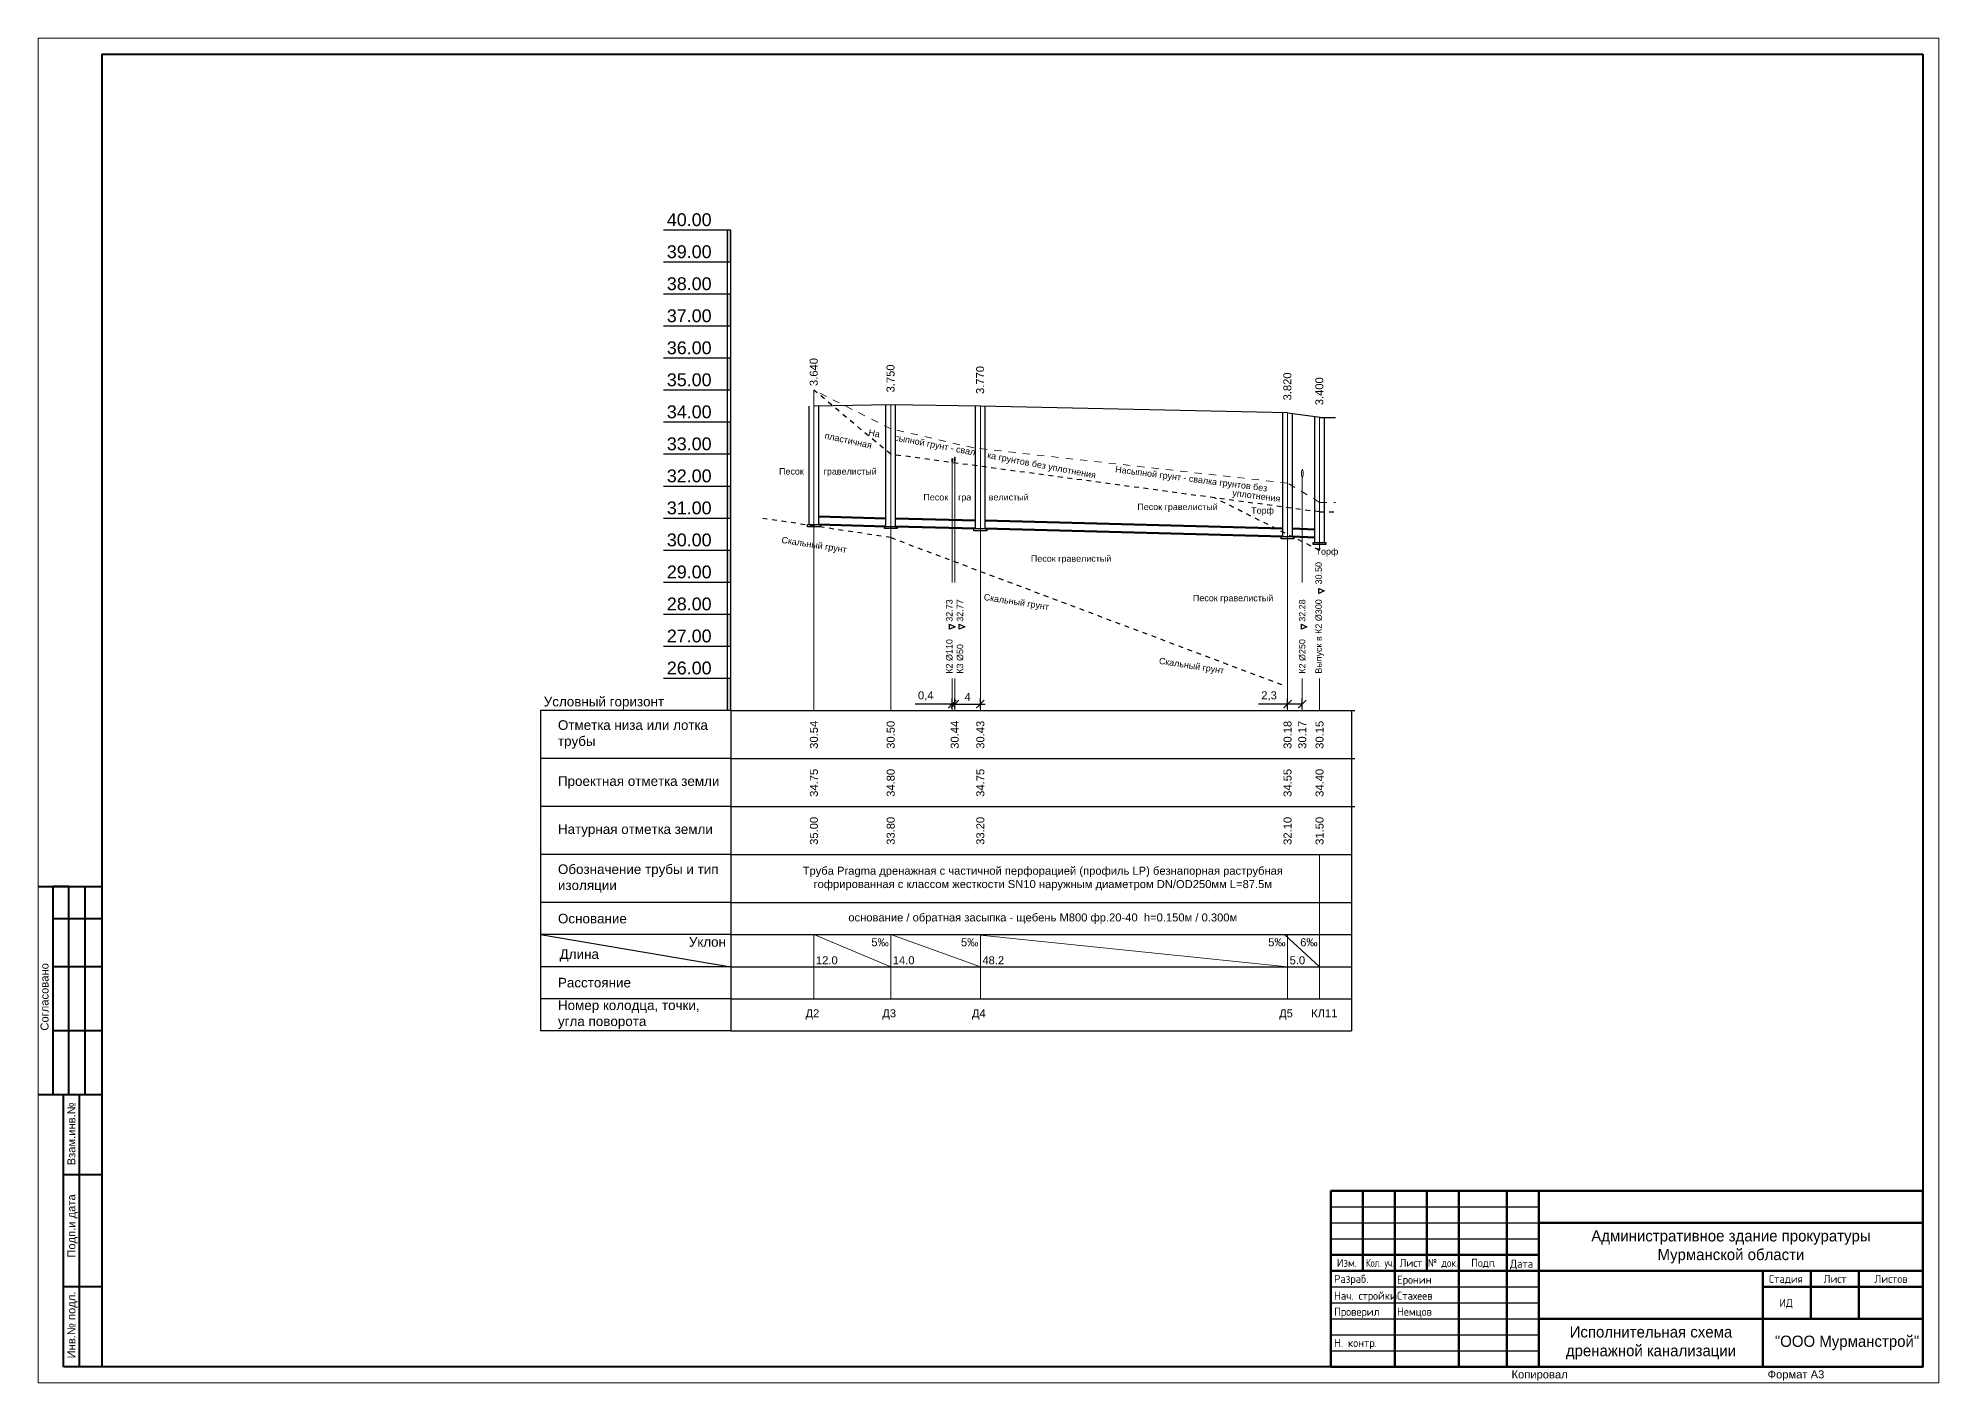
# Paper-space layout 'НВК сети' of a CAD drawing. Extents: x 9279 to 11159, y -7203 to -6783.
# Drawn here: x 9279 to 9873, y -7203 to -6783 of the extents above; entities that cross this region are included whole.
import ezdxf
from ezdxf.enums import TextEntityAlignment as Align

# ---------------------------------------------------------------- set-up
doc = ezdxf.new("R2018")
doc.units = 0
doc.header["$MEASUREMENT"] = 0
doc.header["$PDMODE"] = 32
doc.header["$PDSIZE"] = 0.2
doc.linetypes.add('ACAD_ISO03W100', pattern=[1.5, 0.75, -0.75])
doc.linetypes.add('g5_01_5x1_5', pattern=[1.5, 0.75, -0.75])
doc.layers.add('00-рамка', color=7, linetype='Continuous', lineweight=15)
doc.layers.add('20-Лист', color=7, linetype='Continuous', lineweight=25)
doc.styles.add('2_0-Ариел', font='arial.ttf', dxfattribs={"height": 2})
doc.styles.add('2_5-Ариел', font='arial.ttf', dxfattribs={"height": 2.5})
doc.styles.add('3_0-Ариел', font='arial.ttf', dxfattribs={"height": 3})
doc.styles.add('4_0-Ариел', font='arial.ttf', dxfattribs={"height": 4})
doc.styles.add('GOST-2.304_Type-B', font='GOST Common.ttf')
doc.styles.add('Ариель-2_5', font='arial.ttf')
doc.dimstyles.new('500-Линия', dxfattribs={"dimtxt": 2.5, "dimasz": 2.5, "dimexe": 1.75, "dimexo": 0.625, "dimgap": 1, "dimtad": 1, "dimdec": 1, "dimlfac": 0.5, "dimtxsty": '2_5-Ариел', "dimblk": 'ARCHTICK', "dimcen": 2.5, "dimdle": 1.5, "dimaunit": 1, "dimadec": 1, "dimazin": 0, "dimtfac": 1, "dimtdec": 1, "dimtmove": 0, "dimatfit": 2, "dimfxl": 1, "dimarcsym": 0})

# ---------------------------------------------------------------- blocks, each defined once
blk = doc.blocks.new('_ArchTick')
at = {"color": 0, "linetype": 'ByBlock', "const_width": 0.15}
blk.add_lwpolyline([(-0.5, -0.5), (0.5, 0.5)], dxfattribs=at)
blk = doc.blocks.new('*D39')
at = {"layer": '20-Лист', "color": 0, "lineweight": -2, "transparency": 16777216}
for p, q in [((9564.34, -6990.65), (9575.34, -6990.65)), ((9565.84, -6992.03), (9565.84, -6988.9)), ((9573.84, -6992.03), (9573.84, -6988.9))]:
    blk.add_line(p, q, dxfattribs=at)
at = {"layer": 'Defpoints', "color": 0, "transparency": 16777216}
for p in [(9573.84, -6990.65), (9565.84, -6992.65), (9573.84, -6992.65)]:
    blk.add_point(p, dxfattribs=at)
at = {"layer": '20-Лист', "color": 0, "lineweight": -2, "transparency": 16777216, "xscale": 2.5, "yscale": 2.5, "zscale": 2.5, "rotation": 180}
blk.add_blockref('_ArchTick', (9565.84, -6990.65), dxfattribs=at)
at = {"layer": '20-Лист', "color": 0, "lineweight": -2, "transparency": 16777216, "xscale": 2.5, "yscale": 2.5, "zscale": 2.5}
blk.add_blockref('_ArchTick', (9573.84, -6990.65), dxfattribs=at)
at = {"layer": '20-Лист', "color": 0, "lineweight": 15, "transparency": 16777216, "insert": (9569.84, -6988.4), "char_height": 2.5, "attachment_point": 5, "style": '2_5-Ариел'}
blk.add_mtext('4', dxfattribs=at)
blk = doc.blocks.new('*D40')
at = {"layer": '20-Лист', "color": 0, "lineweight": -2, "transparency": 16777216}
for p, q in [((9669.84, -6990.65), (9660.74, -6990.65)), ((9674.44, -6990.65), (9668.34, -6990.65)), ((9669.84, -6992.03), (9669.84, -6988.9)), ((9674.44, -6992.03), (9674.44, -6988.9))]:
    blk.add_line(p, q, dxfattribs=at)
at = {"layer": 'Defpoints', "color": 0, "transparency": 16777216}
for p in [(9674.44, -6990.65), (9669.84, -6992.65), (9674.44, -6992.65)]:
    blk.add_point(p, dxfattribs=at)
at = {"layer": '20-Лист', "color": 0, "lineweight": -2, "transparency": 16777216, "xscale": 2.5, "yscale": 2.5, "zscale": 2.5, "rotation": 180}
blk.add_blockref('_ArchTick', (9669.84, -6990.65), dxfattribs=at)
at = {"layer": '20-Лист', "color": 0, "lineweight": -2, "transparency": 16777216, "xscale": 2.5, "yscale": 2.5, "zscale": 2.5}
blk.add_blockref('_ArchTick', (9674.44, -6990.65), dxfattribs=at)
at = {"layer": '20-Лист', "color": 0, "lineweight": 15, "transparency": 16777216, "insert": (9664.04, -6988.15), "char_height": 2.5, "attachment_point": 5, "style": '2_5-Ариел'}
blk.add_mtext('2,3', dxfattribs=at)
blk = doc.blocks.new('*D43')
at = {"layer": '20-Лист', "color": 0, "lineweight": -2, "transparency": 16777216}
for p, q in [((9565.04, -6990.65), (9553.5, -6990.65)), ((9565.04, -6992.03), (9565.04, -6988.9)), ((9565.84, -6990.65), (9565.04, -6990.65)), ((9565.84, -6992.03), (9565.84, -6988.9)), ((9565.84, -6990.65), (9568.34, -6990.65))]:
    blk.add_line(p, q, dxfattribs=at)
at = {"layer": 'Defpoints', "color": 0, "transparency": 16777216}
for p in [(9565.04, -6990.65), (9565.04, -6992.65), (9565.84, -6992.65)]:
    blk.add_point(p, dxfattribs=at)
at = {"layer": '20-Лист', "color": 0, "lineweight": -2, "transparency": 16777216, "xscale": 2.5, "yscale": 2.5, "zscale": 2.5}
blk.add_blockref('_ArchTick', (9565.04, -6990.65), dxfattribs=at)
at = {"layer": '20-Лист', "color": 0, "lineweight": -2, "transparency": 16777216, "xscale": 2.5, "yscale": 2.5, "zscale": 2.5, "rotation": 180}
blk.add_blockref('_ArchTick', (9565.84, -6990.65), dxfattribs=at)
at = {"layer": '20-Лист', "color": 0, "lineweight": 15, "transparency": 16777216, "insert": (9556.77, -6988.15), "char_height": 2.5, "attachment_point": 5, "style": '2_5-Ариел'}
blk.add_mtext('0,4', dxfattribs=at)
blk = doc.blocks.new('ACAD_SPDS_TB_00')
at = {"linetype": 'Continuous', "lineweight": 60}
for p, q in [((-185, 55), (-185, 0)), ((-185, 55), (0, 55)), ((-175, 55), (-175, 30)), ((-165, 0), (-165, 55)), ((-155, 30), (-155, 55)), ((-145, 0), (-145, 55)), ((-130, 0), (-130, 55)), ((-120, 0), (-120, 55)), ((0, 55), (0, 0)), ((-120, 45), (0, 45)), ((-185, 35), (-120, 35)), ((-185, 30), (0, 30)), ((-50, 30), (-50, 0)), ((-35, 30), (-35, 15)), ((-20, 30), (-20, 15)), ((-50, 25), (0, 25)), ((-120, 15), (0, 15)), ((-185, 0), (0, 0))]:
    blk.add_line(p, q, dxfattribs=at)
at = {"linetype": 'Continuous', "lineweight": 25}
for p, q in [((-185, 50), (-120, 50)), ((-185, 45), (-120, 45)), ((-185, 40), (-120, 40)), ((-185, 25), (-120, 25)), ((-185, 20), (-120, 20)), ((-185, 15), (-120, 15)), ((-185, 10), (-120, 10)), ((-185, 5), (-120, 5))]:
    blk.add_line(p, q, dxfattribs=at)
at = {"style": 'GOST-2.304_Type-B'}
for s, p in [('Изм.', (-180, 31.25)), ('Лист', (-160, 31.25)), ('Подп', (-137.5, 31.25))]:
    blk.add_text(s, height=2.5, dxfattribs=at).set_placement(p, align=Align.CENTER)
for s, p in [('.', (-177.56, 31.25)), ('.', (-134.25, 31.25)), ('Дата', (-129, 31)), ('Разраб.', (-184, 26.25)), ('Стадия', (-48.12, 26.25)), ('Н. контр.', (-184, 6.25))]:
    blk.add_text(s, height=2.5, dxfattribs=at).set_placement(p)
at = {"style": 'GOST-2.304_Type-B', "width": 0.7}
blk.add_text('Кол. уч.', height=2.5, dxfattribs=at).set_placement((-174, 31.25))
at = {"style": 'GOST-2.304_Type-B', "width": 0.9}
blk.add_text('№ док.', height=2.5, dxfattribs=at).set_placement((-150, 31.25), align=Align.CENTER)
at = {"style": 'GOST-2.304_Type-B'}
blk.add_text('Лист', height=2.5, dxfattribs=at).set_placement((-27.5, 27.5), align=Align.MIDDLE_CENTER)
at = {"linetype": 'Continuous', "insert": (-10, 27.5), "char_height": 2.5, "width": 19, "attachment_point": 5, "style": 'GOST-2.304_Type-B'}
blk.add_mtext('Листов', dxfattribs=at)
at = {"style": 'GOST-2.304_Type-B', "flags": 8}
for tag, p in [('ИЗМ_4', (-180, 51)), ('КОЛ_УЧ4', (-170, 51)), ('ЛИСТ_ИЗМ4', (-160, 51)), ('N_ДОК_4', (-150, 51)), ('ИЗМ_3', (-180, 46)), ('КОЛ_УЧ3', (-170, 46)), ('ЛИСТ_ИЗМ3', (-160, 46)), ('N_ДОК_3', (-150, 46)), ('ИЗМ_2', (-180, 41)), ('КОЛ_УЧ2', (-170, 41)), ('ЛИСТ_ИЗМ2', (-160, 41)), ('N_ДОК_2', (-150, 41)), ('ИЗМ_1', (-180, 36)), ('КОЛ_УЧ1', (-170, 36)), ('ЛИСТ_ИЗМ1', (-160, 36)), ('N_ДОК_1', (-150, 36))]:
    blk.add_attdef(tag, text='', height=2.5, dxfattribs=at).set_placement(p, align=Align.CENTER)
at = {"style": 'GOST-2.304_Type-B', "width": 0.6, "flags": 8}
for tag, p in [('ИЗМ_4_ДАТА', (-125, 51)), ('ИЗМ_3_ДАТА', (-125, 46)), ('ИЗМ_2_ДАТА', (-125, 41)), ('ИЗМ_1_ДАТА', (-124.48, 36)), ('РАЗРАБ_ДАТА', (-125, 26)), ('ДОЛЖНОСТЬ_2_ДАТА', (-125, 16)), ('ДОЛЖНОСТЬ_1_ДАТА', (-125, 21)), ('ДОЛЖНОСТЬ_3_ДАТА', (-125, 11)), ('НКОНТР_ДАТА', (-125, 6)), ('ДОЛЖНОСТЬ_4_ДАТА', (-125, 1))]:
    blk.add_attdef(tag, text='', height=2.5, dxfattribs=at).set_placement(p, align=Align.CENTER)
at = {"style": 'GOST-2.304_Type-B', "flags": 8}
for tag, height, p in [('ОБОЗНАЧЕНИЕ_ДОКУМЕНТА', 5, (-60, 50)), ('НАИМЕНОВАНИЕ_ОБЪЕКТА_СТРОИТЕЛЬСТВА', 3.5, (-60, 37.5)), ('НАИМЕНОВАНИЕ_ЗДАНИЯ_СООРУЖЕНИЯ', 3.5, (-85, 22.5)), ('СТАДИЯ', 2.5, (-42.77, 20)), ('ЛИСТ', 2.5, (-27.77, 20)), ('ЛИСТОВ', 2.5, (-10, 20)), ('НАИМЕНОВАНИЕ_ИЗОБРАЖЕНИЙ', 3.5, (-85, 7.5)), ('НАИМЕНОВАНИЕ_ПРЕДПРИЯТИЯ', 3.5, (-23.73, 7.5))]:
    blk.add_attdef(tag, text='', height=height, dxfattribs=at).set_placement(p, align=Align.MIDDLE_CENTER)
at = {"style": 'GOST-2.304_Type-B'}
for tag, p, flags in [('РАЗРАБ_ФИО', (-164.31, 26), 8), ('ДОЛЖНОСТЬ_1', (-184, 21), 8), ('ДОЛЖНОСТЬ_2', (-184, 16), 8), ('ДОЛЖНОСТЬ_1_ФИО', (-164.31, 21), 8), ('ДОЛЖНОСТЬ_2_ФИО', (-164.31, 16), 8), ('ДОЛЖНОСТЬ_3', (-184, 11), 8), ('ДОЛЖНОСТЬ_3_ФИО', (-164.31, 11), 8), ('НКОНТР_ФИО', (-164.31, 6), 8), ('ДОЛЖНОСТЬ_4', (-184, 1), 8), ('ДОЛЖНОСТЬ_4_ФИО', (-164.31, 1), 8), ('ИДЕНТИФИКАТОР_НАДПИСИ', (0, 0), 1)]:
    blk.add_attdef(tag, p, '', height=2.5, dxfattribs=dict(at, flags=flags))

psp = doc.layouts.new('НВК сети')

# ---------------------------------------------------------------- hatches: boundary and pattern name
at = {"layer": '20-Лист'}
for points in [[(9494.838, -6852.653), (9495.838, -6852.653), (9495.838, -6842.653), (9494.838, -6842.653)], [(9494.838, -6872.653), (9495.838, -6872.653), (9495.838, -6862.653), (9494.838, -6862.653)], [(9494.838, -6892.653), (9495.838, -6892.653), (9495.838, -6882.653), (9494.838, -6882.653)], [(9494.838, -6912.653), (9495.838, -6912.653), (9495.838, -6902.653), (9494.838, -6902.653)], [(9494.838, -6932.653), (9495.838, -6932.653), (9495.838, -6922.653), (9494.838, -6922.653)], [(9494.838, -6952.653), (9495.838, -6952.653), (9495.838, -6942.653), (9494.838, -6942.653)], [(9494.838, -6972.653), (9495.838, -6972.653), (9495.838, -6962.653), (9494.838, -6962.653)], [(9494.838, -6992.653), (9495.838, -6992.653), (9495.838, -6982.653), (9494.838, -6982.653)]]:
    psp.add_hatch(color=256, dxfattribs=at).paths.add_polyline_path(points)

# ---------------------------------------------------------------- linework, layer by layer
at = {"layer": '00-рамка', "lineweight": 40}
for p, q in [((9279.38, -7047.653), (9299.38, -7047.653)), ((9284.027, -7047.653), (9284.027, -7112.653)), ((9289.027, -7047.653), (9284.027, -7047.653)), ((9289.027, -7112.653), (9289.027, -7047.653)), ((9294.027, -7047.653), (9294.027, -7112.653)), ((9284.027, -7057.653), (9299.38, -7057.653)), ((9299.38, -7072.653), (9284.027, -7072.653)), ((9299.38, -7092.653), (9284.027, -7092.653)), ((9287.38, -7112.653), (9279.38, -7112.653)), ((9299.38, -7112.653), (9287.38, -7112.653)), ((9287.38, -7197.653), (9287.38, -7112.653)), ((9292.38, -7197.653), (9292.38, -7112.653)), ((9299.38, -7137.653), (9287.38, -7137.653)), ((9299.38, -7172.653), (9287.38, -7172.653)), ((9299.38, -7197.653), (9287.38, -7197.653))]:
    psp.add_line(p, q, dxfattribs=at)
at = {"layer": '00-рамка', "lineweight": 15}
psp.add_lwpolyline([(9873.38, -6782.653), (9873.38, -7202.653), (9279.38, -7202.653), (9279.38, -6782.653)], close=True, dxfattribs=at)
at = {"layer": '00-рамка', "lineweight": 40}
psp.add_lwpolyline([(9868.38, -6787.653), (9868.38, -7197.653), (9299.38, -7197.653), (9299.38, -6787.653)], close=True, dxfattribs=at)
at = {"layer": '20-Лист'}
for p, q in [((9495.838, -6842.653), (9474.838, -6842.653)), ((9494.838, -6992.653), (9494.838, -6842.653)), ((9495.838, -6992.653), (9495.838, -6842.653)), ((9495.838, -6852.653), (9474.838, -6852.653)), ((9495.838, -6862.653), (9474.838, -6862.653)), ((9495.838, -6872.653), (9474.838, -6872.653)), ((9495.838, -6882.653), (9474.838, -6882.653)), ((9495.838, -6892.653), (9474.838, -6892.653)), ((9545.838, -6897.153), (9521.838, -6897.653)), ((9573.838, -6897.653), (9545.838, -6897.153)), ((9669.838, -6899.653), (9573.838, -6897.653)), ((9669.838, -6899.653), (9680.838, -6901.153)), ((9679.838, -6901.153), (9684.838, -6901.153)), ((9495.838, -6902.653), (9474.838, -6902.653)), ((9495.838, -6912.653), (9474.838, -6912.653)), ((9495.838, -6922.653), (9474.838, -6922.653)), ((9495.838, -6932.653), (9474.838, -6932.653)), ((9495.838, -6942.653), (9474.838, -6942.653)), ((9495.838, -6952.653), (9474.838, -6952.653)), ((9495.838, -6962.653), (9474.838, -6962.653)), ((9495.838, -6972.653), (9474.838, -6972.653)), ((9495.838, -6982.653), (9474.838, -6982.653)), ((9495.838, -6992.653), (9436.38, -6992.653)), ((9436.38, -6992.653), (9436.38, -7092.653)), ((9495.838, -6992.653), (9495.838, -7092.653)), ((9495.838, -6992.653), (9690.838, -6992.653)), ((9689.838, -6992.653), (9689.838, -7092.653)), ((9495.838, -7007.653), (9436.38, -7007.653)), ((9495.838, -7007.653), (9690.838, -7007.653)), ((9495.838, -7022.653), (9436.38, -7022.653)), ((9495.838, -7022.653), (9690.838, -7022.653)), ((9495.838, -7037.653), (9436.38, -7037.653)), ((9495.838, -7037.653), (9689.838, -7037.653)), ((9495.838, -7052.653), (9436.38, -7052.653)), ((9495.838, -7052.653), (9689.838, -7052.653)), ((9495.838, -7062.653), (9436.38, -7062.653)), ((9436.38, -7062.653), (9495.838, -7072.653)), ((9495.838, -7062.653), (9689.838, -7062.653)), ((9495.838, -7072.653), (9436.38, -7072.653)), ((9495.838, -7072.653), (9689.838, -7072.653)), ((9495.838, -7082.653), (9436.38, -7082.653)), ((9495.838, -7082.653), (9689.838, -7082.653)), ((9495.838, -7092.653), (9436.38, -7092.653)), ((9495.838, -7092.653), (9689.838, -7092.653))]:
    psp.add_line(p, q, dxfattribs=at)
at = {"layer": '20-Лист', "lineweight": 15}
for p, q in [((9521.838, -6992.653), (9521.838, -6892.653)), ((9545.838, -6992.653), (9545.838, -6897.153)), ((9573.838, -6992.653), (9573.838, -6897.653)), ((9669.838, -6992.653), (9669.838, -6899.653)), ((9679.838, -6942.653), (9679.838, -6901.017)), ((9565.038, -6952.653), (9565.038, -6915.353)), ((9565.838, -6952.653), (9565.838, -6914.953)), ((9674.438, -6952.653), (9674.438, -6919.853)), ((9565.038, -6992.653), (9565.038, -6982.653)), ((9565.838, -6992.653), (9565.838, -6982.653)), ((9674.438, -6992.653), (9674.438, -6982.653)), ((9679.838, -6992.653), (9679.838, -6982.653)), ((9679.838, -7037.653), (9679.838, -7082.653)), ((9521.838, -7062.653), (9521.838, -7082.653)), ((9521.838, -7062.653), (9545.838, -7072.653)), ((9545.838, -7062.653), (9545.838, -7082.653)), ((9545.838, -7062.653), (9573.838, -7072.653)), ((9571.838, -7062.653), (9669.838, -7072.653)), ((9573.838, -7062.653), (9573.838, -7082.653)), ((9668.838, -7062.653), (9679.838, -7072.653)), ((9669.838, -7062.653), (9669.838, -7082.653))]:
    psp.add_line(p, q, dxfattribs=at)
at = {"layer": '20-Лист', "linetype": 'ACAD_ISO03W100', "lineweight": 15, "ltscale": 3}
for p, q in [((9545.838, -6904.653), (9521.838, -6892.653)), ((9571.838, -6910.653), (9545.838, -6904.653)), ((9669.838, -6921.653), (9571.838, -6910.653)), ((9679.838, -6927.653), (9669.838, -6921.653)), ((9679.838, -6927.653), (9684.838, -6927.653))]:
    psp.add_line(p, q, dxfattribs=at)
at = {"layer": '20-Лист', "linetype": 'g5_01_5x1_5', "ltscale": 2}
for p, q in [((9545.838, -6912.653), (9521.838, -6892.653)), ((9679.838, -6930.653), (9545.838, -6912.653)), ((9679.838, -6942.653), (9646.99, -6926.24)), ((9679.838, -6930.653), (9684.838, -6930.653)), ((9545.838, -6938.653), (9505.838, -6932.653)), ((9545.838, -6938.653), (9667.958, -6984.561))]:
    psp.add_line(p, q, dxfattribs=at)
at = {"layer": '20-Лист', "linetype": 'Continuous', "lineweight": 30, "ltscale": 100}
for p, q in [((9520.338, -6934.553), (9520.338, -6897.606)), ((9523.338, -6934.553), (9523.338, -6897.622)), ((9544.338, -6935.153), (9544.338, -6897.184)), ((9547.338, -6935.153), (9547.338, -6897.182)), ((9572.338, -6935.853), (9572.338, -6897.624)), ((9575.338, -6935.853), (9575.338, -6897.683)), ((9668.338, -6938.353), (9668.338, -6899.622)), ((9671.338, -6938.353), (9671.338, -6899.857)), ((9678.338, -6940.153), (9678.338, -6900.948)), ((9681.338, -6940.153), (9681.338, -6901.153))]:
    psp.add_line(p, q, dxfattribs=at)
at = {"layer": '20-Лист', "lineweight": 50}
for p, q in [((9544.338, -6932.653), (9523.338, -6932.053)), ((9544.338, -6935.153), (9523.338, -6934.553)), ((9572.338, -6933.353), (9547.338, -6932.653)), ((9572.338, -6935.853), (9547.338, -6935.153)), ((9668.338, -6935.853), (9575.338, -6933.353)), ((9668.338, -6938.353), (9575.338, -6935.853)), ((9678.338, -6936.153), (9671.338, -6935.853)), ((9678.338, -6938.653), (9671.338, -6938.353))]:
    psp.add_line(p, q, dxfattribs=at)
at = {"layer": '20-Лист', "ltscale": 30}
psp.add_line((9495.838, -7052.563), (9495.838, -7052.653), dxfattribs=at)
at = {"layer": '20-Лист', "linetype": 'Continuous', "lineweight": 30, "ltscale": 100}
for points in [[(9523.838, -6935.253), (9519.838, -6935.253), (9519.838, -6934.553), (9523.838, -6934.553)], [(9547.838, -6935.853), (9543.838, -6935.853), (9543.838, -6935.153), (9547.838, -6935.153)], [(9575.838, -6936.553), (9571.838, -6936.553), (9571.838, -6935.853), (9575.838, -6935.853)], [(9671.838, -6939.053), (9667.838, -6939.053), (9667.838, -6938.353), (9671.838, -6938.353)], [(9681.838, -6940.853), (9677.838, -6940.853), (9677.838, -6940.153), (9681.838, -6940.153)]]:
    psp.add_lwpolyline(points, close=True, dxfattribs=at)
at = {"layer": '20-Лист'}
for points in [[(9679.578, -6954.518), (9681.285, -6955.318), (9679.578, -6956.118)], [(9564.224, -6965.705), (9565.932, -6966.505), (9564.224, -6967.305)], [(9567.248, -6965.705), (9568.956, -6966.505), (9567.248, -6967.305)], [(9674.178, -6965.705), (9675.885, -6966.505), (9674.178, -6967.305)]]:
    psp.add_lwpolyline(points, close=True, dxfattribs=at)
at = {"layer": '20-Лист', "lineweight": 15}
for centre, major_axis in [((9565.038, -6914.603), (0, 0.75)), ((9565.838, -6914.203), (0, 0.75)), ((9674.438, -6918.603), (0, 1.25))]:
    psp.add_ellipse(centre, major_axis=major_axis, ratio=0.2, dxfattribs=at)

# ---------------------------------------------------------------- block references
at = {"layer": '20-Лист'}
ref = psp.add_blockref('ACAD_SPDS_TB_00', (9868.38, -7197.653), dxfattribs=at)
lines = psp.add_mtext('Административное здание прокуратуры\\PМурманской области\\P', dxfattribs={"layer": '0', "insert": (9808.38, -7160.153), "char_height": 3.5, "width": 118, "attachment_point": 5, "style": 'GOST-2.304_Type-B'})
ref.add_attrib('НАИМЕНОВАНИЕ_ОБЪЕКТА_СТРОИТЕЛЬСТВА', '', (9808.38, -7160.153)).embed_mtext(lines)
lines = psp.add_mtext('Исполнительная схема дренажной канализации', dxfattribs={"layer": '0', "insert": (9783.38, -7190.153), "char_height": 3.5, "width": 68, "attachment_point": 5, "style": 'GOST-2.304_Type-B'})
ref.add_attrib('НАИМЕНОВАНИЕ_ИЗОБРАЖЕНИЙ', '', (9783.38, -7190.153)).embed_mtext(lines)
lines = psp.add_mtext('"ООО Мурманстрой"', dxfattribs={"layer": '0', "insert": (9844.647, -7190.153), "char_height": 3.5, "width": 48, "attachment_point": 5, "style": 'GOST-2.304_Type-B'})
ref.add_attrib('НАИМЕНОВАНИЕ_ПРЕДПРИЯТИЯ', '', (9844.647, -7190.153)).embed_mtext(lines)
ref.add_attrib('СТАДИЯ', 'ИД', dxfattribs={"layer": '0', "height": 2.5, "style": 'GOST-2.304_Type-B'}).set_placement((9825.612, -7177.653), align=Align.MIDDLE_CENTER)
ref.add_attrib('РАЗРАБ_ФИО', 'Еронин ', (9704.067, -7171.653), dxfattribs={"layer": '0', "height": 2.5, "style": 'GOST-2.304_Type-B'})
ref.add_attrib('ДОЛЖНОСТЬ_1', 'Нач. стройки', (9684.38, -7176.653), dxfattribs={"layer": '0', "height": 2.5, "style": 'GOST-2.304_Type-B'})
ref.add_attrib('ДОЛЖНОСТЬ_1_ФИО', 'Стахеев ', (9704.067, -7176.653), dxfattribs={"layer": '0', "height": 2.5, "style": 'GOST-2.304_Type-B'})
ref.add_attrib('ДОЛЖНОСТЬ_2', 'Проверил', (9684.38, -7181.653), dxfattribs={"layer": '0', "height": 2.5, "style": 'GOST-2.304_Type-B'})
ref.add_attrib('ДОЛЖНОСТЬ_2_ФИО', 'Немцов ', (9704.067, -7181.653), dxfattribs={"layer": '0', "height": 2.5, "style": 'GOST-2.304_Type-B'})

# ---------------------------------------------------------------- texts
at = {"layer": '00-рамка', "style": 'Ариель-2_5'}
for s, p in [('Согласовано', (9282.659, -7092.625)), ('Взам.инв.№', (9291.049, -7134.709)), ('Подп.и дата', (9291.049, -7163.528)), ('Инв.№ подл.', (9291.049, -7194.986))]:
    psp.add_text(s, height=2.5, rotation=90, dxfattribs=at).set_placement(p)
at = {"layer": '00-рамка', "style": '2_5-Ариел'}
for s, p in [('Копировал', (9739.823, -7201.232)), ('Формат А3', (9819.823, -7201.232))]:
    psp.add_text(s, height=2.5, dxfattribs=at).set_placement(p)
at = {"layer": '20-Лист'}
for s, height, style, p in [('40.00', 4, '4_0-Ариел', (9475.867, -6841.377)), ('39.00', 4, '4_0-Ариел', (9475.867, -6851.377)), ('38.00', 4, '4_0-Ариел', (9475.867, -6861.377)), ('37.00', 4, '4_0-Ариел', (9475.867, -6871.377)), ('36.00', 4, '4_0-Ариел', (9475.867, -6881.377)), ('35.00', 4, '4_0-Ариел', (9475.867, -6891.377)), ('34.00', 4, '4_0-Ариел', (9475.867, -6901.377)), ('33.00', 4, '4_0-Ариел', (9475.867, -6911.377)), ('32.00', 4, '4_0-Ариел', (9475.867, -6921.377)), ('31.00', 4, '4_0-Ариел', (9475.867, -6931.377)), ('30.00', 4, '4_0-Ариел', (9475.867, -6941.377)), ('29.00', 4, '4_0-Ариел', (9475.867, -6951.377)), ('28.00', 4, '4_0-Ариел', (9475.867, -6961.377)), ('27.00', 4, '4_0-Ариел', (9475.867, -6971.377)), ('26.00', 4, '4_0-Ариел', (9475.867, -6981.377)), ('Условный горизонт', 3, '3_0-Ариел', (9437.408, -6991.377)), ('   5‰', 2.5, '2_5-Ариел', (9536.864, -7066.286)), ('   5‰', 2.5, '2_5-Ариел', (9564.864, -7066.286)), ('   5‰', 2.5, '2_5-Ариел', (9660.864, -7066.286)), ('   6‰', 2.5, '2_5-Ариел', (9670.864, -7066.286)), ('12.0', 2.5, '2_5-Ариел', (9522.469, -7071.908)), ('14.0', 2.5, '2_5-Ариел', (9546.469, -7071.908)), ('48.2', 2.5, '2_5-Ариел', (9574.469, -7071.908)), ('5.0', 2.5, '2_5-Ариел', (9670.469, -7071.908)), ('Д2', 2.5, '2_5-Ариел', (9519.188, -7088.468)), ('Д3', 2.5, '2_5-Ариел', (9543.188, -7088.468)), ('Д4', 2.5, '2_5-Ариел', (9571.188, -7088.468)), ('Д5', 2.5, '2_5-Ариел', (9667.188, -7088.468)), ('КЛ11', 2.5, '2_5-Ариел', (9677.188, -7088.468))]:
    psp.add_text(s, height=height, dxfattribs=dict(at, style=style)).set_placement(p)
at = {"layer": '20-Лист', "style": '2_5-Ариел'}
for s, p in [('3.640', (9523.008, -6891.32)), ('3.750', (9547.008, -6893.32)), ('3.770', (9575.008, -6893.82)), ('3.820', (9671.008, -6895.82)), ('3.400', (9681.008, -6897.32)), ('30.54', (9523.072, -7004.614)), ('30.50', (9547.072, -7004.614)), ('30.44', (9567.072, -7004.614)), ('30.43', (9575.072, -7004.614)), ('30.18', (9671.072, -7004.614)), ('30.17', (9675.672, -7004.614)), ('30.15', (9681.072, -7004.614)), ('34.75', (9523.072, -7019.614)), ('34.80', (9547.072, -7019.614)), ('34.75', (9575.072, -7019.614)), ('34.55', (9671.072, -7019.614)), ('34.40', (9681.072, -7019.614)), ('35.00', (9523.072, -7034.601)), ('33.80', (9547.072, -7034.601)), ('33.20', (9575.072, -7034.601)), ('32.10', (9671.072, -7034.601)), ('31.50', (9681.072, -7034.601))]:
    psp.add_text(s, height=2.5, rotation=90, dxfattribs=at).set_placement(p)
at = {"layer": '20-Лист', "linetype": 'Continuous', "lineweight": 15, "style": '2_0-Ариел'}
for s, rotation, p in [('пластичная', 347.705346, (9525.047, -6907.687)), ('На      сыпной грунт - свал     ка грунтов без уплотнения', 349.253092, (9538.746, -6906.742)), ('Насыпной грунт - свалка грунтов без ', 352.804456, (9615.882, -6918.274)), ('уплотнения', 352.804456, (9652.479, -6925.632)), ('Скальный грунт', 351.226582, (9511.599, -6940.305)), ('Скальный грунт', 351.226582, (9574.789, -6958.137)), ('Скальный грунт', 351.226582, (9629.541, -6978.054))]:
    psp.add_text(s, height=2, rotation=rotation, dxfattribs=at).set_placement(p)
for s, p in [('Песок        гравелистый', (9510.923, -6918.973)), ('Песок    гра       велистый', (9556.041, -6927.05)), ('Песок гравелистый', (9622.888, -6930.069)), ('Торф', (9658.451, -6931.17)), ('Торф', (9678.584, -6943.988)), ('Песок гравелистый', (9589.637, -6946.201)), ('Песок гравелистый', (9640.26, -6958.538))]:
    psp.add_text(s, height=2, dxfattribs=at).set_placement(p)
at = {"layer": '20-Лист', "char_height": 2, "width": 78.5, "attachment_point": 4, "rotation": 90, "style": '2_0-Ариел'}
for s, insert in [('Выпуск в К2 %%C300      30.50', (9679.838, -6981.153)), ('К2 %%C110       32.73\\PК3 %%C50         32.77', (9565.838, -6981.153)), ('К2 %%C250       32.28', (9674.438, -6981.153))]:
    psp.add_mtext(s, dxfattribs=dict(at, insert=insert))
at = {"layer": '20-Лист'}
for s, insert, char_height, width, attachment_point, style in [('\\pi6;Отметка низа или лотка\\Pтрубы', (9435.838, -7000.153), 3, 60, 4, '3_0-Ариел'), ('\\pi6;Проектная отметка земли', (9435.838, -7015.153), 3, 60, 4, '3_0-Ариел'), ('\\pi6;Натурная отметка земли', (9435.838, -7030.153), 3, 60, 4, '3_0-Ариел'), ('\\pi6;Обозначение трубы и тип\\Pизоляции', (9435.838, -7045.153), 3, 60, 4, '3_0-Ариел'), ('Труба Pragma дренажная с частичной перфорацией (профиль LP) безнапорная раструбная гофрированная с классом жесткости SN10 наружным диаметром DN/OD250мм L=87.5м', (9593.338, -7045.153), 2.5, 175, 5, '2_5-Ариел'), ('\\pi6;Основание', (9435.838, -7057.653), 3, 60, 4, '3_0-Ариел'), ('основание / обратная засыпка - щебень М800 фр.20-40  h=0.150м / 0.300м', (9593.338, -7057.653), 2.5, 175, 5, '2_5-Ариел'), ('\\pi6;Длина', (9436.38, -7069.153), 3, 30, 4, '3_0-Ариел'), ('\\pi6;Уклон', (9476.762, -7064.949), 3, 30, 4, '3_0-Ариел'), ('\\pi6;Расстояние', (9435.838, -7077.653), 3, 60, 4, '3_0-Ариел'), ('\\pi6;Номер колодца, точки,\\Pугла поворота', (9435.838, -7087.653), 3, 60, 4, '3_0-Ариел')]:
    psp.add_mtext(s, dxfattribs=dict(at, insert=insert, char_height=char_height, width=width, attachment_point=attachment_point, style=style))

# ---------------------------------------------------------------- dimensions: what is measured, and where the dimension line sits
at = {"layer": '20-Лист', "lineweight": 15}
for base, p2, picture, middle in [((9565.038, -6990.653), (9565.038, -6992.653), '*D43', (9556.767, -6988.15)), ((9573.838, -6990.653), (9573.838, -6992.653), '*D39', (9569.838, -6988.403))]:
    dim = psp.add_linear_dim(base=base, p1=(9565.838, -6992.653), p2=p2, dimstyle='500-Линия', override={"dimdec": 2, "dimfxl": 1.75, "dimfxlon": 1, "dimarcsym": 1}, dxfattribs=at)
    dim.commit()
    dim.dimension.update_dxf_attribs({"geometry": picture, "text_midpoint": middle})
dim = psp.add_linear_dim(base=(9674.438, -6990.653), p1=(9669.838, -6992.653), p2=(9674.438, -6992.653), dimstyle='500-Линия', override={"dimdec": 2, "dimfxl": 1.75, "dimfxlon": 1, "dimarcsym": 1}, dxfattribs=at)
dim.commit()
dim.dimension.update_dxf_attribs({"geometry": '*D40', "text_midpoint": (9664.041, -6990.653), "dimtype": 160})

doc.saveas('drawing.dxf')
